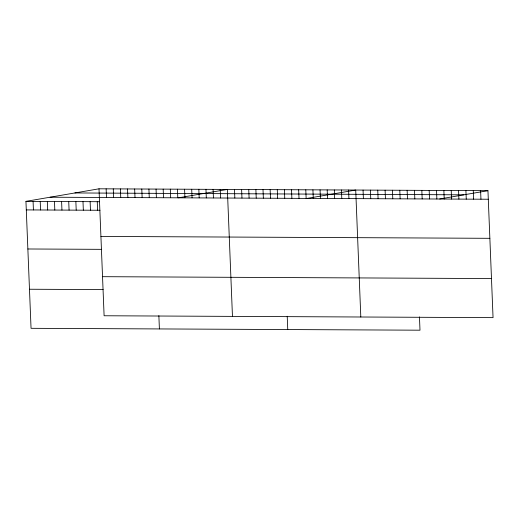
<?xml version="1.0" encoding="UTF-8"?>
<svg xmlns="http://www.w3.org/2000/svg" width="519" height="519" viewBox="0 0 519 519"><rect width="100%" height="100%" fill="white"/><g stroke="black" fill="none" stroke-linecap="round" stroke-linejoin="round"><path stroke-width="0.78" d="M419.462 316.908L419.994 330.194L31.049 328.313L25.95 201.359L99.006 188.806L487.951 190.687L493.05 317.641L104.105 315.76L99.006 188.806M178.413 197.836L227.361 189.429L232.46 316.382M306.761 198.459L355.71 190.051L360.809 316.999M439.69 198.978L487.951 190.687M74.898 192.951L463.843 194.833M50.058 197.22L488.295 199.238M25.95 201.359L99.635 201.716M26.294 209.91L99.979 210.266M100.92 236.43L489.865 238.312M27.864 248.984L101.549 249.341M102.535 276.685L491.48 278.567M29.479 289.239L103.164 289.596M480.607 190.655L480.951 199.205M473.257 190.616L473.6 199.173M465.913 190.583L466.257 199.134M458.562 190.544L458.906 199.101M451.219 190.512L451.562 199.062M443.868 190.473L444.212 199.03M436.524 190.441L436.868 198.991M429.174 190.402L429.518 198.959M421.83 190.369L422.174 198.92M414.486 190.33L414.83 198.887M407.136 190.298L407.48 198.848M399.792 190.259L400.136 198.816M392.442 190.226L392.786 198.777M385.098 190.188L385.442 198.745M377.748 190.155L378.091 198.706M370.404 190.123L370.748 198.673M363.053 190.084L363.397 198.634M348.58 190.012L348.924 198.569M341.45 189.98L341.794 198.53M334.32 189.948L334.664 198.498M327.184 189.909L327.528 198.466M320.054 189.876L320.398 198.427M312.925 189.844L313.268 198.394M305.795 189.805L306.139 198.362M298.665 189.772L299.009 198.323M291.535 189.74L291.879 198.29M284.406 189.701L284.749 198.258M287.221 316.272L287.753 329.552M277.276 189.669L277.613 198.219M270.139 189.636L270.483 198.187M263.01 189.597L263.354 198.154M255.88 189.565L256.224 198.115M248.75 189.532L249.094 198.083M241.62 189.493L241.964 198.05M234.491 189.461L234.835 198.011M220.225 189.396L220.569 197.947M213.095 189.357L213.439 197.908M205.965 189.325L206.309 197.875M198.835 189.292L199.179 197.843M191.706 189.253L192.049 197.81M184.576 189.221L184.92 197.771M177.446 189.188L177.79 197.739M170.31 189.15L170.654 197.707M163.18 189.117L163.524 197.668M156.05 189.085L156.394 197.635M158.866 315.649L159.398 328.936M148.921 189.046L149.264 197.603M141.791 189.013L142.135 197.564M134.661 188.981L135.005 197.531M127.531 188.942L127.875 197.499M120.395 188.91L120.739 197.46M113.265 188.877L113.609 197.428M106.136 188.838L106.479 197.395M97.254 201.703L97.598 210.26M90.124 201.67L90.468 210.221M82.995 201.638L83.338 210.189M75.865 201.599L76.209 210.156M68.735 201.567L69.079 210.117M61.605 201.534L61.949 210.085M54.476 201.495L54.813 210.052M47.339 201.463L47.683 210.013M40.21 201.43L40.553 209.981M33.08 201.391L33.424 209.948"/></g></svg>
